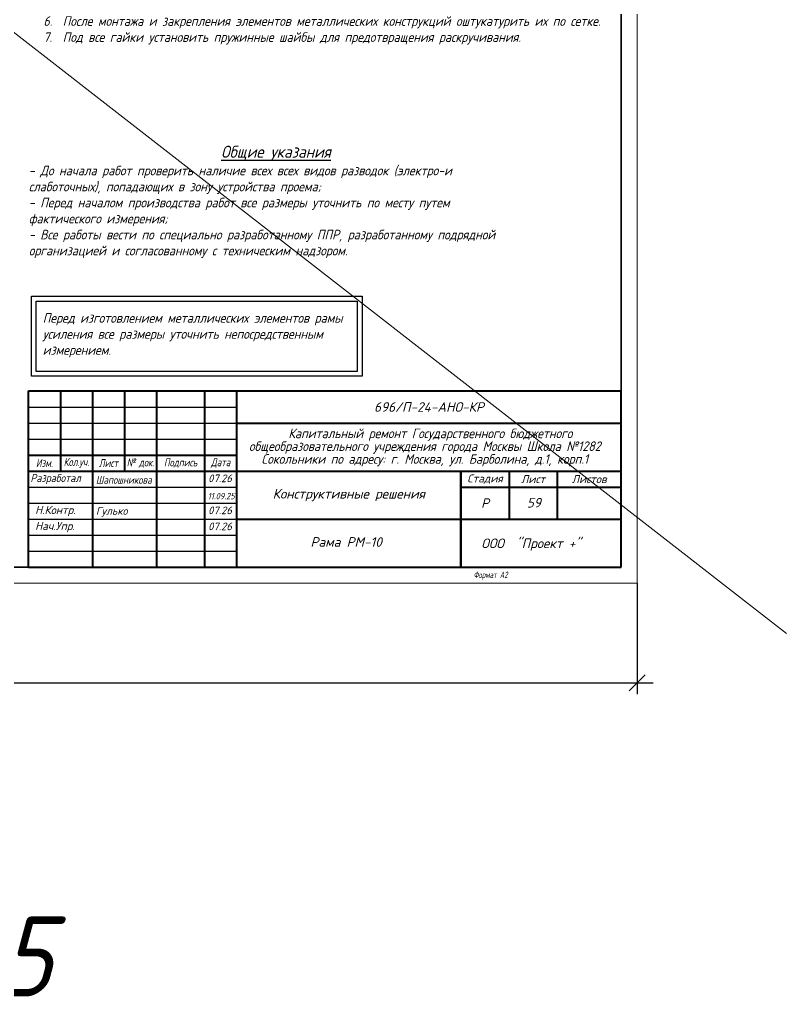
# Model space of a CAD drawing. Header units: millimetres. Extents: x 749182 to 2267578, y 70462 to 311449.
# Drawn here: x 2215162 to 2219948, y 201868 to 207969 of the extents above; entities that cross this region are included whole.
import ezdxf

# ---------------------------------------------------------------- set-up
doc = ezdxf.new("R2010")
doc.units = ezdxf.units.MM
doc.layers.get('Defpoints').update_dxf_attribs({"color": 255})
doc.layers.add('CS_UNPLOTTED', color=254, linetype='Continuous', plot=False)
for name, color, linetype, lineweight in [('Shtamp', 7, 'Continuous', 35), ('Размеры КР', 164, 'Continuous', 9), ('штамп', 7, 'Continuous', 25)]:
    doc.layers.add(name, color=color, linetype=linetype, lineweight=lineweight)
doc.layers.add('VPORTS', color=7, linetype='Continuous')
doc.layers.add('Текст', color=7, linetype='Continuous')
doc.styles.add('GOST', font='', dxfattribs={"width": 0.8, "oblique": 10})
doc.styles.add('GOST 2.304_new', font='isocpeur.ttf', dxfattribs={"width": 0.9, "oblique": 15})
doc.styles.add('БДА100', font='romand.shx', dxfattribs={"width": 0.7})
doc.styles.add('М2', font='isocpeui.ttf')
doc.styles.add('Юля', font='isocpeui.ttf', dxfattribs={"height": 2.8})
doc.styles.get('GOST').set_extended_font_data('GOST type A')
doc.dimstyles.new('БДА1', dxfattribs={"dimtxt": 2, "dimasz": 1, "dimexe": 0.7, "dimexo": 0, "dimgap": 0.8, "dimtad": 1, "dimdec": 0, "dimrnd": 1, "dimzin": 0, "dimdsep": 46, "dimtxsty": 'БДА100', "dimblk": 'OBLIQUE', "dimcen": 2, "dimdle": 1, "dimadec": 0, "dimazin": 0, "dimtfac": 1, "dimtdec": 0, "dimtmove": 1, "dimatfit": 3, "dimldrblk": 'NONE', "dimfxl": 0, "dimtolj": 1, "dimtzin": 0, "dimlwd": -1, "dimlwe": -1, "dimarcsym": 0})

# ---------------------------------------------------------------- blocks, each defined once
blk = doc.blocks.new('_Oblique')
at = {"color": 0, "linetype": 'ByBlock', "lineweight": -2}
blk.add_line((-0.5, -0.5), (0.5, 0.5), dxfattribs=at)
blk = doc.blocks.new('*D714')
at = {"layer": 'Defpoints', "color": 0, "transparency": 16777216}
for p, q in [((0, 0), (0, -34.62)), ((594, 0), (594, -34.62)), ((-5, -31.12), (599, -31.12))]:
    blk.add_line(p, q, dxfattribs=at)
for p in [(0, 0), (594, 0), (594, -31.12)]:
    blk.add_point(p, dxfattribs=at)
at = {"layer": 'Defpoints', "color": 0, "transparency": 16777216, "xscale": 5, "yscale": 5, "zscale": 5, "rotation": 180}
blk.add_blockref('_Oblique', (0, -31.12), dxfattribs=at)
at = {"layer": 'Defpoints', "color": 0, "transparency": 16777216, "xscale": 5, "yscale": 5, "zscale": 5}
blk.add_blockref('_Oblique', (594, -31.12), dxfattribs=at)
at = {"layer": 'Defpoints', "color": 0, "lineweight": 0, "transparency": 16777216, "insert": (105, -22.12), "char_height": 10, "attachment_point": 5, "style": 'БДА100'}
blk.add_mtext('\\A1;594', dxfattribs=at)
blk = doc.blocks.new('_None')
blk = doc.blocks.new('A$C88dd6df2')
at = {"layer": 'Shtamp', "linetype": 'Continuous', "lineweight": 40}
for p, q in [((-185, 55), (0, 55)), ((-185, 0), (-185, 55)), ((-175, 55), (-175, 30)), ((-165, 55), (-165, 0)), ((-155, 55), (-155, 30)), ((-145, 55), (-145, 0)), ((-130, 55), (-130, 0)), ((-120, 0), (-120, 54.99)), ((0, 0), (0, 55)), ((-120, 45), (0, 45)), ((-185, 35), (-120, 35)), ((-185, 30), (0, 30)), ((-50, 0), (-50, 30)), ((-50, 30), (-50, 0)), ((-35, 30), (-35, 15)), ((-20, 30), (-20, 15)), ((-50, 25), (0, 25)), ((-120, 15), (0, 15)), ((-185, 0), (0, 0))]:
    blk.add_line(p, q, dxfattribs=at)
at = {"layer": 'Shtamp', "linetype": 'Continuous', "lineweight": 25}
for p, q in [((-185, 50), (-120, 50)), ((-185, 45), (-120, 45)), ((-185, 40), (-120, 40)), ((-185, 25), (-120, 25)), ((-185, 20), (-120, 20)), ((-185, 15), (-120, 15)), ((-185, 10), (-120, 10)), ((-185, 5), (-120, 5))]:
    blk.add_line(p, q, dxfattribs=at)
at = {"layer": 'штамп', "lineweight": 30}
blk.add_lwpolyline([(-185, 0), (0, 0), (0, 55), (-185, 55)], close=True, dxfattribs=at)
at = {"layer": 'Shtamp', "ltscale": 33.333333, "char_height": 3, "attachment_point": 5, "style": 'М2'}
for s, insert, width, line_spacing_factor in [('{\\W1;696/П-24-АНО-КР}', (-60, 50), 120, 0.76), ('{\\fISOCPEUR|b0|i0|c204|p34;\\Q15;\\W0.9;  Капитальный ремонт Государственного бюджетного общеобразовательного учреждения города Москвы Школа №1282 Сокольники по адресу: г. Москва, ул. Барболина, д.1, корп.1}', (-61.29, 37.36), 120, 0.8), ('{\\W1;Конструктивные решения}', (-85, 22.5), 109.3351, 0.76), ('{\\W1;Р}', (-42.5, 20), 109.3351, 0.76), ('{\\W1;ООО  "Проект +"}', (-28.13, 7.03), 109.3351, 0.76)]:
    blk.add_mtext(s, dxfattribs=dict(at, insert=insert, width=width, line_spacing_factor=line_spacing_factor))
at = {"layer": 'Shtamp', "color": 18, "ltscale": 100, "true_color": 0x000000, "style": 'М2'}
for s, insert, char_height, width, attachment_point in [('{\\W0.8;\\C256;Изм.}', (-180, 32.5), 2.5, 10, 5), ('{\\W0.8;\\C256;Кол\\T0.9;.\\T1;уч.}', (-170, 32.5), 2.5, 10, 5), ('{\\W0.8;\\C256;Лист}', (-160, 32.5), 2.5, 10, 5), ('{\\W0.8;\\C256;№\\T0.75; \\T1;док.}', (-150, 32.5), 2.5, 10, 5), ('{\\W0.8;\\C256;Подпись}', (-137.5, 32.5), 2.5, 15, 5), ('{\\W0.8;\\C256;Дата}', (-125, 32.5), 2.5, 10, 5), ('\\pi0.5,t0;{\\W0.9;\\C256; Разработал}', (-186.29, 27.5), 2.5, 20, 4), ('{\\W0.85;\\C256;Шапошникова}', (-163.93, 27.24), 2.4, 25.0954, 4), ('{\\W1;\\C256;07.26}', (-128.9, 27.73), 2.4, 20, 4), ('{\\W1;\\C256;Стадия}', (-42.5, 27.5), 2.5, 15, 5), ('{\\W1;\\C256;Лист}', (-27.5, 27.5), 2.5, 15, 5), ('{\\W1;\\C256;Листов}', (-10, 27.5), 2.5, 20, 5), ('\\pi0.5,t0;{\\W1;\\C256; Н.Контр.}', (-185, 17.5), 2.5, 20, 4), ('{\\W1;\\C256;Гулько}', (-163.93, 17.24), 2.4, 25.0954, 4), ('{\\W1;\\C256;07.26}', (-128.9, 17.73), 2.4, 20, 4), ('\\pi0.5,t0;{\\W1;\\C256; Нач.Упр.}', (-185, 12.5), 2.5, 20, 4), ('{\\W1;\\C256;07.26}', (-128.9, 12.73), 2.4, 20, 4)]:
    blk.add_mtext(s, dxfattribs=dict(at, insert=insert, char_height=char_height, width=width, attachment_point=attachment_point))
blk = doc.blocks.new('*U713')
at = {"color": 44, "lineweight": 20, "ltscale": 10}
for p, q in [((594, 0), (594, 420)), ((0, 0), (594, 0))]:
    blk.add_line(p, q, dxfattribs=at)
at = {"color": 137, "lineweight": 35, "ltscale": 10}
for p, q in [((589, 5), (589, 415)), ((8.04, 5), (589, 5))]:
    blk.add_line(p, q, dxfattribs=at)
at = {"color": 44, "lineweight": 13, "style": 'GOST', "oblique": 10, "width": 0.8}
for tag in ['ФОРМАТВЕРТ', 'ФОРМАТГОРИЗ']:
    blk.add_attdef(tag, (542.98, 1.6), '', height=2, dxfattribs=at)
at = {"layer": 'Defpoints', "color": 251, "lineweight": 0}
dim = blk.add_linear_dim(base=(594, -31.12), p1=(0, 0), p2=(594, 0), dimstyle='БДА1', override={"dimscale": 5}, dxfattribs=at)
dim.commit()
dim.dimension.update_dxf_attribs({"geometry": '*D714', "text_midpoint": (105, -31.12), "dimtype": 128})

msp = doc.modelspace()

# ---------------------------------------------------------------- linework, layer by layer
at = {"layer": 'Размеры КР', "lineweight": 20}
msp.add_line((2207618.7561, 213730.1269), (2219948.2634, 204134.1335), dxfattribs=at)
at = {"layer": 'Текст', "ltscale": 20}
for points in [[(2215235.8891, 206240.7178), (2217299.7164, 206240.7178), (2217299.7164, 205741.2733), (2215235.8891, 205741.2733)], [(2215265.8891, 206210.7178), (2217269.7164, 206210.7178), (2217269.7164, 205771.2733), (2215265.8891, 205771.2733)]]:
    msp.add_lwpolyline(points, close=True, dxfattribs=at)

# ---------------------------------------------------------------- block references
at = {"xscale": 20, "yscale": 20, "zscale": 20}
msp.add_blockref('*U713', (2207136.9325, 204449.4341), dxfattribs=at).add_auto_attribs({'ФОРМАТГОРИЗ': 'Формат А2'})
at = {"layer": 'VPORTS', "ltscale": 100, "xscale": 20, "yscale": 20, "zscale": 20}
msp.add_blockref('A$C88dd6df2', (2218916.9325, 204549.4341), dxfattribs=at)

# ---------------------------------------------------------------- texts
at = {"color": 0, "lineweight": -3, "ltscale": 0.071429, "char_height": 60, "attachment_point": 1, "style": 'М2'}
for s, insert, width in [('\\pi54.1707;59', (2218273.8964, 204981.7977), 194.341398), ('\\pi295.80235;Рама РМ-10', (2216681.7733, 204736.6167), 1057.195604)]:
    msp.add_mtext(s, dxfattribs=dict(at, insert=insert, width=width))
at = {"layer": 'CS_UNPLOTTED', "lineweight": -3, "ltscale": 0.071429, "insert": (2216321.9666, 205013.2411), "char_height": 40, "width": 194.341398, "attachment_point": 1, "style": 'Юля'}
msp.add_mtext('\\pi14.53509;{\\W0.95;11.09.25}', dxfattribs=at)
at = {"layer": 'Текст', "ltscale": 20, "char_height": 60, "attachment_point": 1, "style": 'GOST 2.304_new'}
for s, width, gutter_width, heights, insert in [('       Перед производством работ выполнить вскрытие отделочного слоя проемов и уточнить все размеры. \\PМетодика производства работ.\\P\\pi120;1.^IУстановку деталей крепления стен над пробиваемым проемом в существующей стене произвести в следующем порядке: \\P{\\fSymbol|b0|i1|c2|p18;·^I}До начала производства работ следует произвести установку временных опор в количестве 4 шт., {\\C1;L=по месту} мм. \\P{\\fSymbol|b0|i1|c2|p18;·^I}На плоскости стены разметить контуры проема и горизонтальных штраб. \\P{\\fSymbol|b0|i1|c2|p18;·^I}Разбивку отверстий в стене и перемычке для пропуска болтов произвести в соответствии с разбивкой отверстий в стальной перемычке. Отверстия пробить шлямбуром диаметром 40 мм. \\P{\\fSymbol|b0|i1|c2|p18;·^I}Прорезать горизонтальную штрабу с одной стороны, с другой стороны по центру шлямбурных отверстий прорезать гнездо размером 100х100 мм, очистить от пыли и грязи, на поверхности штрабы нанести слой раствором №1 толщиной 10-20 мм, завести швеллер и предварительно стянуть со стеной болтами для плотного впрессовывания в штрабу. \\P{\\fSymbol|b0|i1|c2|p18;·^I}Установку {\\C1;уголка перемычки} с другой стороны стены повторить. \\P{\\fSymbol|b0|i1|c2|p18;\\C1;·^I\\fISOCPEUR|b0|i0|c204|p34;Уголки} окончательно стянуть между собой шпилькой. \\P{\\fSymbol|b0|i1|c2|p18;·^I}Произвести вырезание проема методом алмазной резки под перемычкой согласно схеме. \\P{\\fSymbol|b0|i1|c2|p18;·^I}После разборки проема снизу к стальной перемычке приварить накладки и оштукатурить по сетке. \\P2.^IМеталлические элементы выполнить из стали С245 ГОСТ 27772-2015. \\P3.^IОбварить все элементы по контуру сопрягаемых элементов. Катет сварных швов принимать по наименьшей толщине свариваемых элементов. Сварку производить по ГОСТ 5264-80 (ручная дуговая). Сварку производить электродами Э-46 по ГОСТ 9467-75.\\P4.^IЭлементы усиления устанавливать на раствор №2, толщиной не менее 10 мм. \\P5.^IВсе металлические изделия окрасить грунтовкой ГФ-021 ГОСТ 25129-2020. \\P6.^IПосле монтажа и закрепления элементов металлических конструкций оштукатурить их по сетке.\\P7.^IПод все гайки установить пружинные шайбы для предотвращения раскручивания. ', 3584.340827, 1500, [4759.4016], (2215190.7415, 210290.0158)), ('^I^I^I^I^I{\\H1.25x;\\LОбщие указания\\P}- До начала работ проверить наличие всех всех видов разводок (электро-и слаботочных), попадающих в зону устройства проема;\\P- Перед началом производства работ все размеры уточнить по месту путем фактического измерения;\\P- Все работы вести по специально разработанному ППР, разработанному подрядной организацией и согласованному с техническим надзором.', 2903.174826, 125, [0], (2215219.4728, 207181.2171)), ('Перед изготовлением металлических элементов рамы усиления все размеры уточнить непосредственным измерением.', 1952.323026, 125, [0], (2215306.1172, 206135.3936))]:
    msp.add_mtext_dynamic_manual_height_columns(s, width=width, gutter_width=gutter_width, heights=heights, dxfattribs=dict(at, insert=insert))
at = {"layer": 'Текст', "lineweight": 30, "ltscale": 20, "insert": (2211330.8056, 202368.3636), "char_height": 500, "attachment_point": 1, "style": 'GOST 2.304_new'}
msp.add_mtext_dynamic_manual_height_columns('\\pi670.96167;Рама РМ-15', width=4849.872534, gutter_width=125, heights=[0], dxfattribs=at)

doc.saveas('drawing.dxf')
